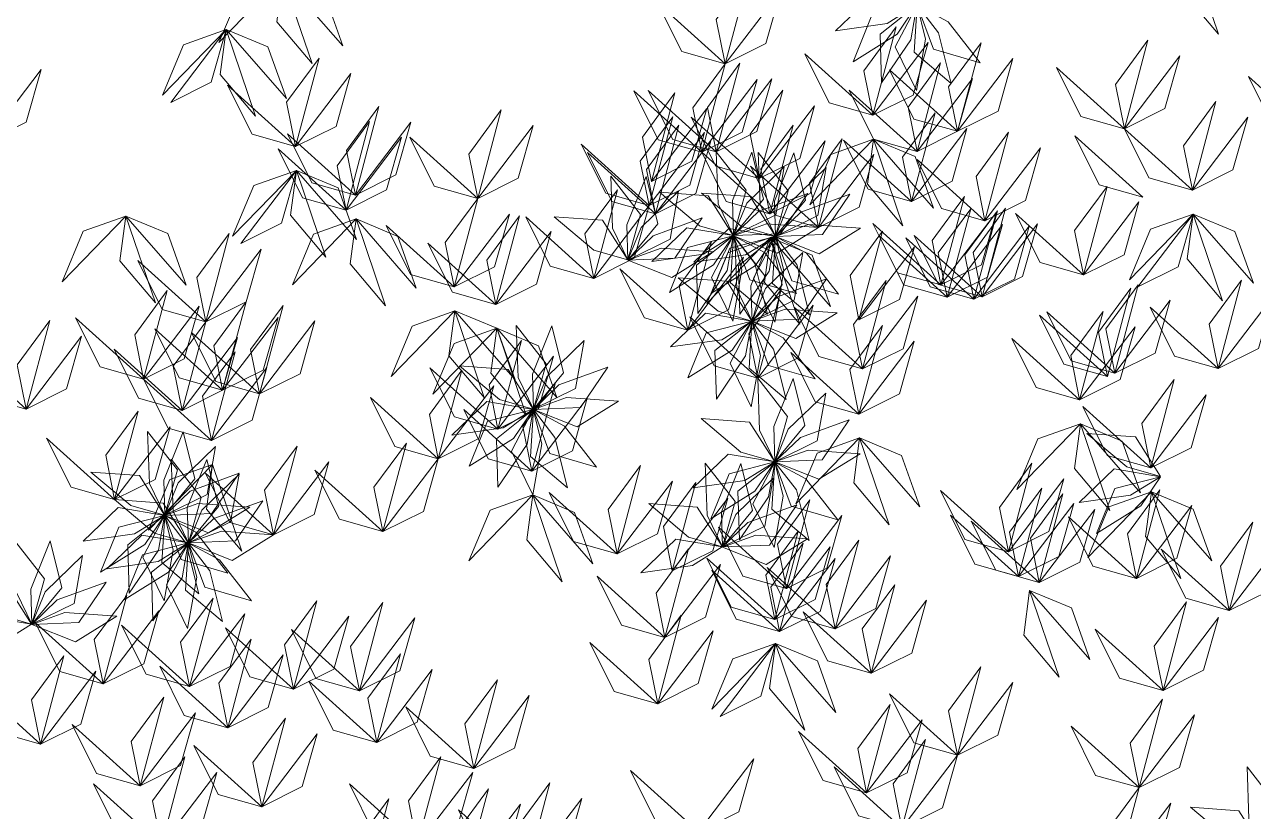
# Model space of a CAD drawing. Header units: inches. Extents: x 4350 to 28384, y -6772 to 993.
# Drawn here: x 15217.2 to 15297.7, y -700.1 to -648.5 of the extents above; entities that cross this region are included whole.
import ezdxf

# ---------------------------------------------------------------- set-up
doc = ezdxf.new("R2010")
doc.units = ezdxf.units.IN
doc.header["$MEASUREMENT"] = 0
doc.layers.add('ARREDAMENTO', color=2, linetype='Continuous', lineweight=18)

# ---------------------------------------------------------------- blocks, each defined once
blk = doc.blocks.new('jacaranda')
at = {"layer": 'ARREDAMENTO', "lineweight": 0}
for points in [[(14211.114, 19536.627), (14210.724, 19533.688), (14213.039, 19530.946), (14211.114, 19536.627)], [(14151.73, 19534.697), (14148.937, 19533.701), (14147.556, 19530.389), (14151.73, 19534.697)], [(14151.73, 19534.697), (14151.34, 19531.758), (14153.656, 19529.016), (14151.73, 19534.697)], [(14151.73, 19534.697), (14154.466, 19533.556), (14155.671, 19530.176), (14151.73, 19534.697)], [(14180.726, 19528.999), (14180.141, 19531.905), (14182.269, 19534.795), (14180.726, 19528.999)], [(14180.726, 19528.999), (14183.38, 19530.32), (14184.357, 19533.773), (14180.726, 19528.999)], [(14180.726, 19528.999), (14177.874, 19529.806), (14176.274, 19533.018), (14180.726, 19528.999)], [(14187.948, 19531.165), (14191.323, 19531.64), (14193.283, 19532.855), (14190.242, 19533.37), (14187.948, 19531.165)], [(14189.097, 19529.138), (14191.987, 19530.944), (14193.283, 19532.852), (14190.296, 19532.085), (14189.097, 19529.138)], [(14190.971, 19527.752), (14192.877, 19530.578), (14193.285, 19532.848), (14190.868, 19530.933), (14190.971, 19527.752)], [(14193.247, 19527.249), (14193.838, 19530.606), (14193.288, 19532.846), (14191.859, 19530.113), (14193.247, 19527.249)], [(14195.53, 19527.715), (14194.705, 19531.022), (14193.292, 19532.845), (14193.098, 19529.767), (14195.53, 19527.715)], [(14197.427, 19529.07), (14195.328, 19531.756), (14193.295, 19532.846), (14194.37, 19529.954), (14197.427, 19529.07)], [(14148.032, 19531.243), (14145.24, 19530.248), (14143.858, 19526.936), (14148.032, 19531.243)], [(14144.401, 19526.469), (14147.055, 19527.79), (14148.032, 19531.243), (14144.401, 19526.469)], [(14148.032, 19531.243), (14147.642, 19528.305), (14149.958, 19525.563), (14148.032, 19531.243)], [(14148.032, 19531.243), (14150.768, 19530.102), (14151.973, 19526.722), (14148.032, 19531.243)], [(14190.384, 19525.63), (14189.799, 19528.536), (14191.927, 19531.426), (14190.384, 19525.63)], [(14190.384, 19525.63), (14193.038, 19526.951), (14194.015, 19530.404), (14190.384, 19525.63)], [(14195.943, 19524.578), (14195.358, 19527.484), (14197.486, 19530.374), (14195.943, 19524.578)], [(14206.877, 19524.746), (14206.292, 19527.652), (14208.419, 19530.542), (14206.877, 19524.746)], [(14152.574, 19523.582), (14151.989, 19526.488), (14154.116, 19529.378), (14152.574, 19523.582)], [(14190.384, 19525.63), (14187.532, 19526.437), (14185.932, 19529.649), (14190.384, 19525.63)], [(14206.877, 19524.746), (14209.53, 19526.067), (14210.507, 19529.52), (14206.877, 19524.746)], [(14132.267, 19523.854), (14134.921, 19525.175), (14135.898, 19528.628), (14132.267, 19523.854)], [(14179.184, 19523.203), (14178.599, 19526.109), (14180.726, 19528.999), (14179.184, 19523.203)], [(14180.138, 19523.235), (14179.553, 19526.141), (14181.681, 19529.031), (14180.138, 19523.235)], [(14195.943, 19524.578), (14193.091, 19525.384), (14191.491, 19528.597), (14195.943, 19524.578)], [(14193.289, 19523.257), (14192.704, 19526.163), (14194.832, 19529.053), (14193.289, 19523.257)], [(14195.943, 19524.578), (14198.597, 19525.899), (14199.574, 19529.352), (14195.943, 19524.578)], [(14206.877, 19524.746), (14204.024, 19525.553), (14202.425, 19528.765), (14206.877, 19524.746)], [(14152.574, 19523.582), (14155.228, 19524.903), (14156.205, 19528.356), (14152.574, 19523.582)], [(14179.184, 19523.203), (14181.838, 19524.524), (14182.815, 19527.977), (14179.184, 19523.203)], [(14180.138, 19523.235), (14182.792, 19524.556), (14183.769, 19528.009), (14180.138, 19523.235)], [(14193.289, 19523.257), (14195.943, 19524.578), (14196.92, 19528.031), (14193.289, 19523.257)], [(14219.456, 19524.143), (14216.603, 19524.95), (14215.004, 19528.162), (14219.456, 19524.143)], [(14152.574, 19523.582), (14149.721, 19524.389), (14148.122, 19527.601), (14152.574, 19523.582)], [(14179.184, 19523.203), (14176.331, 19524.01), (14174.732, 19527.222), (14179.184, 19523.203)], [(14175.89, 19521.292), (14175.305, 19524.198), (14177.433, 19527.088), (14175.89, 19521.292)], [(14180.138, 19523.235), (14177.286, 19524.042), (14175.686, 19527.254), (14180.138, 19523.235)], [(14182.95, 19521.482), (14182.365, 19524.388), (14184.493, 19527.278), (14182.95, 19521.482)], [(14193.289, 19523.257), (14190.437, 19524.063), (14188.837, 19527.276), (14193.289, 19523.257)], [(14156.493, 19520.404), (14155.908, 19523.311), (14158.036, 19526.201), (14156.493, 19520.404)], [(14182.95, 19521.482), (14185.604, 19522.803), (14186.581, 19526.256), (14182.95, 19521.482)], [(14211.329, 19520.727), (14210.744, 19523.633), (14212.871, 19526.523), (14211.329, 19520.727)], [(14164.506, 19520.181), (14163.922, 19523.087), (14166.049, 19525.977), (14164.506, 19520.181)], [(14175.746, 19519.722), (14175.162, 19522.628), (14177.289, 19525.518), (14175.746, 19519.722)], [(14175.89, 19521.292), (14178.544, 19522.613), (14179.521, 19526.066), (14175.89, 19521.292)], [(14182.95, 19521.482), (14180.098, 19522.289), (14178.498, 19525.501), (14182.95, 19521.482)], [(14192.932, 19519.982), (14192.347, 19522.888), (14194.475, 19525.778), (14192.932, 19519.982)], [(14211.329, 19520.727), (14213.983, 19522.048), (14214.96, 19525.501), (14211.329, 19520.727)], [(14155.882, 19519.416), (14155.297, 19522.322), (14157.425, 19525.212), (14155.882, 19519.416)], [(14156.493, 19520.404), (14159.147, 19521.725), (14160.124, 19525.178), (14156.493, 19520.404)], [(14164.506, 19520.181), (14167.16, 19521.502), (14168.137, 19524.955), (14164.506, 19520.181)], [(14176.15, 19519.182), (14175.565, 19522.088), (14177.692, 19524.978), (14176.15, 19519.182)], [(14183.636, 19519.184), (14183.051, 19522.09), (14185.179, 19524.98), (14183.636, 19519.184)], [(14192.932, 19519.982), (14195.586, 19521.303), (14196.563, 19524.756), (14192.932, 19519.982)], [(14211.329, 19520.727), (14208.476, 19521.534), (14206.877, 19524.746), (14211.329, 19520.727)], [(14156.493, 19520.404), (14153.641, 19521.211), (14152.041, 19524.424), (14156.493, 19520.404)], [(14155.882, 19519.416), (14158.536, 19520.737), (14159.513, 19524.19), (14155.882, 19519.416)], [(14164.506, 19520.181), (14161.654, 19520.987), (14160.054, 19524.2), (14164.506, 19520.181)], [(14175.746, 19519.722), (14172.894, 19520.529), (14171.294, 19523.741), (14175.746, 19519.722)], [(14175.746, 19519.722), (14178.4, 19521.043), (14179.377, 19524.496), (14175.746, 19519.722)], [(14176.15, 19519.182), (14178.804, 19520.503), (14179.781, 19523.956), (14176.15, 19519.182)], [(14183.636, 19519.184), (14186.29, 19520.505), (14187.267, 19523.958), (14183.636, 19519.184)], [(14186.838, 19518.284), (14186.253, 19521.19), (14188.38, 19524.08), (14186.838, 19518.284)], [(14190.437, 19524.063), (14187.644, 19523.068), (14186.263, 19519.756), (14190.437, 19524.063)], [(14192.932, 19519.982), (14190.08, 19520.789), (14188.48, 19524.001), (14192.932, 19519.982)], [(14190.437, 19524.063), (14190.047, 19521.125), (14192.363, 19518.383), (14190.437, 19524.063)], [(14190.437, 19524.063), (14193.173, 19522.922), (14194.378, 19519.542), (14190.437, 19524.063)], [(14197.742, 19518.716), (14197.157, 19521.622), (14199.284, 19524.512), (14197.742, 19518.716)], [(14208.078, 19520.263), (14205.226, 19521.07), (14203.626, 19524.283), (14208.078, 19520.263)], [(14155.882, 19519.416), (14153.03, 19520.222), (14151.43, 19523.435), (14155.882, 19519.416)], [(14176.15, 19519.182), (14173.297, 19519.989), (14171.698, 19523.201), (14176.15, 19519.182)], [(14183.636, 19519.184), (14180.783, 19519.991), (14179.184, 19523.203), (14183.636, 19519.184)], [(14180.138, 19523.235), (14180.257, 19519.829), (14181.261, 19517.752), (14182.091, 19520.723), (14180.138, 19523.235)], [(14182.469, 19523.216), (14181.192, 19520.056), (14181.265, 19517.75), (14183.231, 19520.127), (14182.469, 19523.216)], [(14182.891, 19523.185), (14183.01, 19519.779), (14184.014, 19517.702), (14184.843, 19520.673), (14182.891, 19523.185)], [(14185.221, 19523.166), (14183.945, 19520.006), (14184.017, 19517.701), (14185.983, 19520.077), (14185.221, 19523.166)], [(14186.838, 19518.284), (14189.492, 19519.605), (14190.469, 19523.058), (14186.838, 19518.284)], [(14197.742, 19518.716), (14200.396, 19520.037), (14201.373, 19523.49), (14197.742, 19518.716)], [(14184.59, 19522.251), (14182.139, 19519.883), (14181.267, 19517.748), (14184.03, 19519.119), (14184.59, 19522.251)], [(14186.838, 19518.284), (14183.985, 19519.091), (14182.386, 19522.303), (14186.838, 19518.284)], [(14187.343, 19522.201), (14184.891, 19519.833), (14184.019, 19517.698), (14186.782, 19519.069), (14187.343, 19522.201)], [(14197.742, 19518.716), (14194.889, 19519.522), (14193.29, 19522.735), (14197.742, 19518.716)], [(14152.626, 19522.015), (14149.834, 19521.02), (14148.452, 19517.708), (14152.626, 19522.015)], [(14148.995, 19517.241), (14151.649, 19518.562), (14152.626, 19522.015), (14148.995, 19517.241)], [(14152.626, 19522.015), (14152.237, 19519.076), (14154.552, 19516.335), (14152.626, 19522.015)], [(14152.626, 19522.015), (14155.362, 19520.874), (14156.568, 19517.494), (14152.626, 19522.015)], [(14173.219, 19521.635), (14173.338, 19518.229), (14174.342, 19516.152), (14175.172, 19519.123), (14173.219, 19521.635)], [(14175.549, 19521.616), (14174.273, 19518.456), (14174.345, 19516.15), (14176.312, 19518.527), (14175.549, 19521.616)], [(14172.116, 19514.948), (14171.531, 19517.854), (14173.658, 19520.744), (14172.116, 19514.948)], [(14177.671, 19520.651), (14175.219, 19518.283), (14174.348, 19516.147), (14177.111, 19517.519), (14177.671, 19520.651)], [(14176.428, 19520.585), (14179.039, 19518.395), (14181.254, 19517.751), (14179.602, 19520.356), (14176.428, 19520.585)], [(14179.18, 19520.536), (14181.791, 19518.345), (14184.007, 19517.701), (14182.354, 19520.306), (14179.18, 19520.536)], [(14186.136, 19520.506), (14182.933, 19519.34), (14181.268, 19517.744), (14184.35, 19517.873), (14186.136, 19520.506)], [(14204.199, 19515.178), (14203.614, 19518.085), (14205.742, 19520.974), (14204.199, 19515.178)], [(14162.964, 19514.384), (14162.379, 19517.291), (14164.506, 19520.181), (14162.964, 19514.384)], [(14172.116, 19514.948), (14174.769, 19516.269), (14175.746, 19519.722), (14172.116, 19514.948)], [(14188.888, 19520.457), (14185.685, 19519.291), (14184.02, 19517.694), (14187.102, 19517.823), (14188.888, 19520.457)], [(14194.857, 19514.514), (14194.272, 19517.42), (14196.399, 19520.31), (14194.857, 19514.514)], [(14204.199, 19515.178), (14206.853, 19516.499), (14207.83, 19519.952), (14204.199, 19515.178)], [(14141.462, 19519.026), (14138.67, 19518.031), (14137.288, 19514.719), (14141.462, 19519.026)], [(14141.462, 19519.026), (14141.073, 19516.088), (14143.388, 19513.346), (14141.462, 19519.026)], [(14141.462, 19519.026), (14144.198, 19517.885), (14145.404, 19514.505), (14141.462, 19519.026)], [(14162.964, 19514.384), (14165.618, 19515.705), (14166.595, 19519.158), (14162.964, 19514.384)], [(14165.7, 19513.243), (14165.115, 19516.15), (14167.243, 19519.04), (14165.7, 19513.243)], [(14172.116, 19514.948), (14169.263, 19515.755), (14167.664, 19518.967), (14172.116, 19514.948)], [(14169.509, 19518.985), (14172.12, 19516.794), (14174.335, 19516.151), (14172.682, 19518.755), (14169.509, 19518.985)], [(14179.216, 19518.906), (14176.013, 19517.74), (14174.349, 19516.144), (14177.43, 19516.273), (14179.216, 19518.906)], [(14195.263, 19513.709), (14194.678, 19516.615), (14196.805, 19519.505), (14195.263, 19513.709)], [(14194.857, 19514.514), (14197.51, 19515.835), (14198.487, 19519.288), (14194.857, 19514.514)], [(14197.013, 19513.582), (14196.428, 19516.488), (14198.555, 19519.378), (14197.013, 19513.582)], [(14197.554, 19513.741), (14196.969, 19516.647), (14199.096, 19519.537), (14197.554, 19513.741)], [(14204.199, 19515.178), (14201.347, 19515.985), (14199.747, 19519.197), (14204.199, 19515.178)], [(14211.381, 19519.16), (14208.589, 19518.165), (14207.207, 19514.853), (14211.381, 19519.16)], [(14207.75, 19514.386), (14210.404, 19515.707), (14211.381, 19519.16), (14207.75, 19514.386)], [(14211.381, 19519.16), (14210.992, 19516.221), (14213.307, 19513.48), (14211.381, 19519.16)], [(14211.381, 19519.16), (14214.117, 19518.019), (14215.323, 19514.639), (14211.381, 19519.16)], [(14156.546, 19518.837), (14153.753, 19517.842), (14152.372, 19514.53), (14156.546, 19518.837)], [(14156.546, 19518.837), (14156.156, 19515.899), (14158.472, 19513.157), (14156.546, 19518.837)], [(14156.546, 19518.837), (14159.282, 19517.696), (14160.487, 19514.316), (14156.546, 19518.837)], [(14162.964, 19514.384), (14160.111, 19515.191), (14158.512, 19518.403), (14162.964, 19514.384)], [(14175.915, 19516.055), (14179.29, 19516.53), (14181.25, 19517.745), (14178.209, 19518.26), (14175.915, 19516.055)], [(14178.667, 19516.005), (14182.042, 19516.48), (14184.003, 19517.695), (14180.961, 19518.21), (14178.667, 19516.005)], [(14186.838, 19518.284), (14183.438, 19518.522), (14181.267, 19517.74), (14184.135, 19516.605), (14186.838, 19518.284)], [(14189.59, 19518.234), (14186.19, 19518.472), (14184.02, 19517.69), (14186.887, 19516.555), (14189.59, 19518.234)], [(14194.857, 19514.514), (14192.004, 19515.32), (14190.404, 19518.533), (14194.857, 19514.514)], [(14195.263, 19513.709), (14197.916, 19515.03), (14198.893, 19518.483), (14195.263, 19513.709)], [(14197.013, 19513.582), (14199.666, 19514.903), (14200.643, 19518.356), (14197.013, 19513.582)], [(14197.554, 19513.741), (14200.207, 19515.062), (14201.184, 19518.515), (14197.554, 19513.741)], [(14146.687, 19512.091), (14146.102, 19514.997), (14148.23, 19517.887), (14146.687, 19512.091)], [(14165.7, 19513.243), (14168.354, 19514.564), (14169.331, 19518.017), (14165.7, 19513.243)], [(14177.063, 19514.027), (14179.954, 19515.834), (14181.25, 19517.741), (14178.263, 19516.974), (14177.063, 19514.027)], [(14178.281, 19511.558), (14177.696, 19514.464), (14179.824, 19517.354), (14178.281, 19511.558)], [(14178.938, 19512.642), (14180.844, 19515.468), (14181.252, 19517.738), (14178.835, 19515.822), (14178.938, 19512.642)], [(14183.688, 19517.617), (14180.896, 19516.622), (14179.515, 19513.31), (14183.688, 19517.617)], [(14179.816, 19513.977), (14182.706, 19515.784), (14184.003, 19517.691), (14181.015, 19516.925), (14179.816, 19513.977)], [(14181.213, 19512.139), (14181.805, 19515.496), (14181.255, 19517.736), (14179.826, 19515.002), (14181.213, 19512.139)], [(14183.497, 19512.605), (14182.672, 19515.912), (14181.258, 19517.735), (14181.065, 19514.656), (14183.497, 19512.605)], [(14185.394, 19513.959), (14183.295, 19516.645), (14181.262, 19517.735), (14182.337, 19514.844), (14185.394, 19513.959)], [(14181.358, 19517.636), (14181.477, 19514.23), (14182.481, 19512.153), (14183.311, 19515.124), (14181.358, 19517.636)], [(14181.69, 19512.592), (14183.596, 19515.418), (14184.004, 19517.688), (14181.587, 19515.772), (14181.69, 19512.592)], [(14183.688, 19517.617), (14182.412, 19514.457), (14182.484, 19512.151), (14184.45, 19514.528), (14183.688, 19517.617)], [(14183.966, 19512.089), (14184.557, 19515.446), (14184.007, 19517.686), (14182.578, 19514.952), (14183.966, 19512.089)], [(14183.688, 19517.617), (14183.299, 19514.678), (14185.614, 19511.937), (14183.688, 19517.617)], [(14183.688, 19517.617), (14186.424, 19516.476), (14187.63, 19513.096), (14183.688, 19517.617)], [(14186.249, 19512.555), (14185.425, 19515.862), (14184.011, 19517.685), (14183.817, 19514.606), (14186.249, 19512.555)], [(14188.146, 19513.91), (14186.047, 19516.595), (14184.014, 19517.685), (14185.089, 19514.794), (14188.146, 19513.91)], [(14189.487, 19512.233), (14188.902, 19515.139), (14191.029, 19518.029), (14189.487, 19512.233)], [(14195.263, 19513.709), (14192.41, 19514.516), (14190.811, 19517.728), (14195.263, 19513.709)], [(14197.013, 19513.582), (14194.16, 19514.388), (14192.561, 19517.601), (14197.013, 19513.582)], [(14197.554, 19513.741), (14194.701, 19514.548), (14193.101, 19517.76), (14197.554, 19513.741)], [(14146.687, 19512.091), (14149.341, 19513.412), (14150.318, 19516.865), (14146.687, 19512.091)], [(14165.7, 19513.243), (14162.848, 19514.05), (14161.248, 19517.263), (14165.7, 19513.243)], [(14179.918, 19516.684), (14176.518, 19516.921), (14174.348, 19516.14), (14177.216, 19515.004), (14179.918, 19516.684)], [(14185.81, 19516.652), (14183.358, 19514.284), (14182.487, 19512.148), (14185.249, 19513.52), (14185.81, 19516.652)], [(14189.487, 19512.233), (14192.14, 19513.554), (14193.117, 19517.007), (14189.487, 19512.233)], [(14146.687, 19512.091), (14143.835, 19512.898), (14142.235, 19516.11), (14146.687, 19512.091)], [(14178.281, 19511.558), (14180.935, 19512.879), (14181.912, 19516.332), (14178.281, 19511.558)], [(14178.281, 19511.558), (14175.429, 19512.365), (14173.829, 19515.577), (14178.281, 19511.558)], [(14177.647, 19514.986), (14180.259, 19512.795), (14182.474, 19512.152), (14180.821, 19514.756), (14177.647, 19514.986)], [(14187.355, 19514.907), (14184.152, 19513.741), (14182.487, 19512.145), (14185.569, 19512.274), (14187.355, 19514.907)], [(14142.62, 19508.352), (14142.035, 19511.259), (14144.163, 19514.149), (14142.62, 19508.352)], [(14182.855, 19508.416), (14182.27, 19511.322), (14184.397, 19514.212), (14182.855, 19508.416)], [(14189.719, 19509.013), (14189.134, 19511.919), (14191.262, 19514.809), (14189.719, 19509.013)], [(14205.76, 19508.511), (14205.175, 19511.417), (14207.303, 19514.307), (14205.76, 19508.511)], [(14206.239, 19508.738), (14205.654, 19511.644), (14207.781, 19514.534), (14206.239, 19508.738)], [(14213.008, 19509.038), (14212.423, 19511.944), (14214.551, 19514.834), (14213.008, 19509.038)], [(14147.799, 19507.616), (14147.214, 19510.522), (14149.341, 19513.412), (14147.799, 19507.616)], [(14189.719, 19509.013), (14192.373, 19510.334), (14193.35, 19513.787), (14189.719, 19509.013)], [(14206.239, 19508.738), (14208.893, 19510.059), (14209.869, 19513.512), (14206.239, 19508.738)], [(14213.008, 19509.038), (14215.662, 19510.359), (14216.639, 19513.812), (14213.008, 19509.038)], [(14142.62, 19508.352), (14145.274, 19509.674), (14146.251, 19513.127), (14142.62, 19508.352)], [(14150.215, 19507.381), (14149.63, 19510.287), (14151.757, 19513.177), (14150.215, 19507.381)], [(14163.016, 19512.817), (14160.224, 19511.822), (14158.842, 19508.51), (14163.016, 19512.817)], [(14163.016, 19512.817), (14162.627, 19509.879), (14164.942, 19507.137), (14163.016, 19512.817)], [(14163.016, 19512.817), (14165.752, 19511.676), (14166.958, 19508.296), (14163.016, 19512.817)], [(14177.134, 19510.456), (14180.509, 19510.93), (14182.47, 19512.146), (14179.428, 19512.66), (14177.134, 19510.456)], [(14188.057, 19512.685), (14184.657, 19512.922), (14182.487, 19512.141), (14185.355, 19511.005), (14188.057, 19512.685)], [(14182.855, 19508.416), (14185.508, 19509.737), (14186.485, 19513.19), (14182.855, 19508.416)], [(14189.719, 19509.013), (14186.867, 19509.82), (14185.267, 19513.032), (14189.719, 19509.013)], [(14205.76, 19508.511), (14202.908, 19509.317), (14201.308, 19512.53), (14205.76, 19508.511)], [(14206.239, 19508.738), (14203.386, 19509.545), (14201.787, 19512.757), (14206.239, 19508.738)], [(14203.942, 19506.992), (14203.357, 19509.898), (14205.485, 19512.788), (14203.942, 19506.992)], [(14213.008, 19509.038), (14210.156, 19509.845), (14208.556, 19513.057), (14213.008, 19509.038)], [(14134.923, 19506.385), (14134.338, 19509.291), (14136.466, 19512.181), (14134.923, 19506.385)], [(14142.62, 19508.352), (14139.768, 19509.159), (14138.168, 19512.372), (14142.62, 19508.352)], [(14145.145, 19506.295), (14144.56, 19509.201), (14146.687, 19512.091), (14145.145, 19506.295)], [(14147.799, 19507.616), (14150.453, 19508.937), (14151.43, 19512.39), (14147.799, 19507.616)], [(14150.215, 19507.381), (14152.868, 19508.702), (14153.845, 19512.155), (14150.215, 19507.381)], [(14165.752, 19511.676), (14162.96, 19510.681), (14161.579, 19507.369), (14165.752, 19511.676)], [(14165.752, 19511.676), (14165.363, 19508.738), (14167.678, 19505.996), (14165.752, 19511.676)], [(14165.752, 19511.676), (14168.489, 19510.535), (14169.694, 19507.155), (14165.752, 19511.676)], [(14167.034, 19511.859), (14167.153, 19508.452), (14168.157, 19506.376), (14168.986, 19509.346), (14167.034, 19511.859)], [(14169.364, 19511.84), (14168.088, 19508.679), (14168.16, 19506.374), (14170.126, 19508.75), (14169.364, 19511.84)], [(14178.283, 19508.428), (14181.173, 19510.234), (14182.47, 19512.142), (14179.482, 19511.375), (14178.283, 19508.428)], [(14182.855, 19508.416), (14180.002, 19509.222), (14178.403, 19512.435), (14182.855, 19508.416)], [(14180.157, 19507.043), (14182.063, 19509.869), (14182.471, 19512.139), (14180.054, 19510.223), (14180.157, 19507.043)], [(14182.433, 19506.54), (14183.025, 19509.896), (14182.474, 19512.136), (14181.045, 19509.403), (14182.433, 19506.54)], [(14184.716, 19507.006), (14183.892, 19510.313), (14182.478, 19512.135), (14182.284, 19509.057), (14184.716, 19507.006)], [(14186.613, 19508.36), (14184.514, 19511.046), (14182.482, 19512.136), (14183.557, 19509.245), (14186.613, 19508.36)], [(14189.477, 19506.062), (14188.892, 19508.968), (14191.02, 19511.858), (14189.477, 19506.062)], [(14203.942, 19506.992), (14206.596, 19508.313), (14207.573, 19511.766), (14203.942, 19506.992)], [(14134.923, 19506.385), (14137.577, 19507.706), (14138.554, 19511.159), (14134.923, 19506.385)], [(14147.799, 19507.616), (14144.946, 19508.423), (14143.347, 19511.635), (14147.799, 19507.616)], [(14145.145, 19506.295), (14147.799, 19507.616), (14148.776, 19511.069), (14145.145, 19506.295)], [(14150.215, 19507.381), (14147.362, 19508.188), (14145.762, 19511.4), (14150.215, 19507.381)], [(14165.834, 19505.079), (14165.249, 19507.985), (14167.376, 19510.875), (14165.834, 19505.079)], [(14171.486, 19510.874), (14169.034, 19508.507), (14168.162, 19506.371), (14170.925, 19507.742), (14171.486, 19510.874)], [(14189.477, 19506.062), (14192.131, 19507.383), (14193.108, 19510.836), (14189.477, 19506.062)], [(14203.942, 19506.992), (14201.09, 19507.799), (14199.49, 19511.011), (14203.942, 19506.992)], [(14134.923, 19506.385), (14132.071, 19507.192), (14130.471, 19510.404), (14134.923, 19506.385)], [(14145.145, 19506.295), (14142.292, 19507.102), (14140.693, 19510.314), (14145.145, 19506.295)], [(14147.072, 19504.333), (14146.487, 19507.239), (14148.615, 19510.129), (14147.072, 19504.333)], [(14189.477, 19506.062), (14186.625, 19506.869), (14185.025, 19510.081), (14189.477, 19506.062)], [(14165.834, 19505.079), (14168.488, 19506.4), (14169.465, 19509.853), (14165.834, 19505.079)], [(14147.072, 19504.333), (14149.726, 19505.654), (14150.703, 19509.107), (14147.072, 19504.333)], [(14161.926, 19503.134), (14161.341, 19506.04), (14163.469, 19508.93), (14161.926, 19503.134)], [(14165.834, 19505.079), (14162.981, 19505.886), (14161.382, 19509.098), (14165.834, 19505.079)], [(14163.323, 19509.209), (14165.934, 19507.018), (14168.149, 19506.374), (14166.497, 19508.979), (14163.323, 19509.209)], [(14173.031, 19509.13), (14169.828, 19507.964), (14168.163, 19506.367), (14171.245, 19506.496), (14173.031, 19509.13)], [(14147.072, 19504.333), (14144.22, 19505.14), (14142.62, 19508.352), (14147.072, 19504.333)], [(14161.926, 19503.134), (14164.58, 19504.455), (14165.557, 19507.908), (14161.926, 19503.134)], [(14168.056, 19502.329), (14167.471, 19505.235), (14169.599, 19508.125), (14168.056, 19502.329)], [(14182.855, 19508.416), (14182.974, 19505.009), (14183.978, 19502.933), (14184.807, 19505.903), (14182.855, 19508.416)], [(14185.185, 19508.397), (14183.909, 19505.236), (14183.981, 19502.931), (14185.947, 19505.307), (14185.185, 19508.397)], [(14208.6, 19502.536), (14208.015, 19505.442), (14210.142, 19508.332), (14208.6, 19502.536)], [(14161.926, 19503.134), (14159.074, 19503.941), (14157.474, 19507.153), (14161.926, 19503.134)], [(14162.81, 19504.678), (14166.185, 19505.153), (14168.145, 19506.368), (14165.104, 19506.883), (14162.81, 19504.678)], [(14168.056, 19502.329), (14170.71, 19503.65), (14171.687, 19507.103), (14168.056, 19502.329)], [(14173.733, 19506.907), (14170.333, 19507.145), (14168.163, 19506.364), (14171.03, 19505.228), (14173.733, 19506.907)], [(14187.307, 19507.431), (14184.855, 19505.064), (14183.983, 19502.928), (14186.746, 19504.299), (14187.307, 19507.431)], [(14208.6, 19502.536), (14211.254, 19503.857), (14212.231, 19507.31), (14208.6, 19502.536)], [(14140.72, 19500.46), (14140.135, 19503.366), (14142.262, 19506.256), (14140.72, 19500.46)], [(14168.056, 19502.329), (14165.204, 19503.136), (14163.604, 19506.348), (14168.056, 19502.329)], [(14163.959, 19502.651), (14166.849, 19504.457), (14168.146, 19506.365), (14165.158, 19505.598), (14163.959, 19502.651)], [(14165.833, 19501.265), (14167.739, 19504.091), (14168.147, 19506.361), (14165.73, 19504.446), (14165.833, 19501.265)], [(14168.109, 19500.762), (14168.7, 19504.119), (14168.15, 19506.359), (14166.721, 19503.626), (14168.109, 19500.762)], [(14170.392, 19501.228), (14169.567, 19504.535), (14168.154, 19506.358), (14167.96, 19503.28), (14170.392, 19501.228)], [(14172.289, 19502.583), (14170.19, 19505.268), (14168.157, 19506.358), (14169.232, 19503.467), (14172.289, 19502.583)], [(14208.6, 19502.536), (14205.747, 19503.343), (14204.148, 19506.555), (14208.6, 19502.536)], [(14140.72, 19500.46), (14143.374, 19501.781), (14144.351, 19505.234), (14140.72, 19500.46)], [(14179.144, 19505.766), (14181.755, 19503.575), (14183.971, 19502.932), (14182.318, 19505.536), (14179.144, 19505.766)], [(14188.852, 19505.687), (14185.649, 19504.521), (14183.984, 19502.924), (14187.066, 19503.053), (14188.852, 19505.687)], [(14203.995, 19505.425), (14201.202, 19504.43), (14199.821, 19501.118), (14203.995, 19505.425)], [(14203.995, 19505.425), (14203.605, 19502.486), (14205.921, 19499.745), (14203.995, 19505.425)], [(14203.995, 19505.425), (14206.731, 19504.284), (14207.936, 19500.904), (14203.995, 19505.425)], [(14140.72, 19500.46), (14137.867, 19501.267), (14136.268, 19504.479), (14140.72, 19500.46)], [(14142.881, 19504.915), (14143, 19501.509), (14144.004, 19499.432), (14144.834, 19502.403), (14142.881, 19504.915)], [(14145.212, 19504.896), (14143.935, 19501.736), (14144.007, 19499.43), (14145.974, 19501.807), (14145.212, 19504.896)], [(14189.53, 19504.495), (14186.737, 19503.5), (14185.356, 19500.188), (14189.53, 19504.495)], [(14189.53, 19504.495), (14189.14, 19501.557), (14191.456, 19498.815), (14189.53, 19504.495)], [(14189.53, 19504.495), (14192.266, 19503.354), (14193.471, 19499.974), (14189.53, 19504.495)], [(14204.419, 19504.795), (14207.03, 19502.604), (14209.245, 19501.961), (14207.592, 19504.565), (14204.419, 19504.795)], [(14147.333, 19503.931), (14144.881, 19501.563), (14144.01, 19499.427), (14146.773, 19500.799), (14147.333, 19503.931)], [(14151.13, 19498.159), (14150.545, 19501.065), (14152.672, 19503.955), (14151.13, 19498.159)], [(14158.295, 19498.36), (14157.71, 19501.266), (14159.838, 19504.156), (14158.295, 19498.36)], [(14189.554, 19503.464), (14186.154, 19503.702), (14183.984, 19502.921), (14186.851, 19501.785), (14189.554, 19503.464)], [(14144.43, 19503.11), (14144.549, 19499.704), (14145.553, 19497.627), (14146.383, 19500.598), (14144.43, 19503.11)], [(14146.761, 19503.091), (14145.484, 19499.931), (14145.556, 19497.625), (14147.523, 19500.002), (14146.761, 19503.091)], [(14151.13, 19498.159), (14153.783, 19499.48), (14154.76, 19502.933), (14151.13, 19498.159)], [(14158.295, 19498.36), (14160.949, 19499.681), (14161.926, 19503.134), (14158.295, 19498.36)], [(14178.631, 19501.235), (14182.006, 19501.71), (14183.966, 19502.925), (14180.925, 19503.44), (14178.631, 19501.235)], [(14179.42, 19502.844), (14179.54, 19499.438), (14180.544, 19497.361), (14181.373, 19500.332), (14179.42, 19502.844)], [(14179.78, 19499.208), (14182.67, 19501.014), (14183.967, 19502.922), (14180.979, 19502.155), (14179.78, 19499.208)], [(14181.751, 19502.825), (14180.474, 19499.665), (14180.547, 19497.359), (14182.513, 19499.736), (14181.751, 19502.825)], [(14181.654, 19497.822), (14183.56, 19500.648), (14183.968, 19502.918), (14181.551, 19501.003), (14181.654, 19497.822)], [(14183.93, 19497.319), (14184.521, 19500.676), (14183.971, 19502.916), (14182.542, 19500.183), (14183.93, 19497.319)], [(14186.213, 19497.785), (14185.389, 19501.092), (14183.975, 19502.915), (14183.781, 19499.837), (14186.213, 19497.785)], [(14188.11, 19499.14), (14186.011, 19501.826), (14183.978, 19502.916), (14185.053, 19500.024), (14188.11, 19499.14)], [(14199.276, 19497.041), (14198.691, 19499.947), (14200.818, 19502.837), (14199.276, 19497.041)], [(14139.171, 19502.265), (14141.782, 19500.075), (14143.997, 19499.431), (14142.344, 19502.035), (14139.171, 19502.265)], [(14147.125, 19502.766), (14144.332, 19501.771), (14142.951, 19498.459), (14147.125, 19502.766)], [(14148.878, 19502.186), (14145.675, 19501.02), (14144.011, 19499.424), (14147.092, 19499.553), (14148.878, 19502.186)], [(14148.882, 19502.126), (14146.43, 19499.758), (14145.559, 19497.622), (14148.322, 19498.994), (14148.882, 19502.126)], [(14151.13, 19498.159), (14148.277, 19498.966), (14146.677, 19502.178), (14151.13, 19498.159)], [(14147.125, 19502.766), (14146.735, 19499.828), (14149.051, 19497.086), (14147.125, 19502.766)], [(14158.295, 19498.36), (14155.443, 19499.167), (14153.843, 19502.379), (14158.295, 19498.36)], [(14173.635, 19496.9), (14173.05, 19499.806), (14175.178, 19502.696), (14173.635, 19496.9)], [(14203.905, 19500.264), (14207.28, 19500.739), (14209.241, 19501.954), (14206.2, 19502.469), (14203.905, 19500.264)], [(14173.635, 19496.9), (14176.289, 19498.221), (14177.266, 19501.674), (14173.635, 19496.9)], [(14177.256, 19495.784), (14176.671, 19498.69), (14178.798, 19501.58), (14177.256, 19495.784)], [(14183.872, 19501.86), (14181.421, 19499.492), (14180.549, 19497.356), (14183.312, 19498.727), (14183.872, 19501.86)], [(14199.276, 19497.041), (14201.929, 19498.362), (14202.906, 19501.815), (14199.276, 19497.041)], [(14199.932, 19495.418), (14199.347, 19498.324), (14201.474, 19501.214), (14199.932, 19495.418)], [(14205.054, 19498.237), (14207.944, 19500.043), (14209.241, 19501.951), (14206.253, 19501.184), (14205.054, 19498.237)], [(14140.72, 19500.46), (14143.331, 19498.269), (14145.546, 19497.626), (14143.893, 19500.23), (14140.72, 19500.46)], [(14150.427, 19500.381), (14147.225, 19499.215), (14145.56, 19497.619), (14148.642, 19497.748), (14150.427, 19500.381)], [(14168.109, 19500.762), (14165.316, 19499.767), (14163.935, 19496.455), (14168.109, 19500.762)], [(14168.109, 19500.762), (14167.719, 19497.823), (14170.035, 19495.082), (14168.109, 19500.762)], [(14168.109, 19500.762), (14170.845, 19499.621), (14172.05, 19496.241), (14168.109, 19500.762)], [(14173.635, 19496.9), (14170.783, 19497.706), (14169.183, 19500.919), (14173.635, 19496.9)], [(14177.256, 19495.784), (14179.909, 19497.105), (14180.886, 19500.558), (14177.256, 19495.784)], [(14184.734, 19494.638), (14184.15, 19497.545), (14186.277, 19500.435), (14184.734, 19494.638)], [(14199.276, 19497.041), (14196.423, 19497.847), (14194.823, 19501.06), (14199.276, 19497.041)], [(14201.298, 19495.034), (14200.713, 19497.94), (14202.841, 19500.83), (14201.298, 19495.034)], [(14208.652, 19500.969), (14205.86, 19499.974), (14204.478, 19496.662), (14208.652, 19500.969)], [(14207.664, 19495.3), (14207.079, 19498.206), (14209.207, 19501.096), (14207.664, 19495.3)], [(14208.652, 19500.969), (14208.262, 19498.031), (14210.578, 19495.289), (14208.652, 19500.969)], [(14208.652, 19500.969), (14211.388, 19499.828), (14212.593, 19496.448), (14208.652, 19500.969)], [(14138.657, 19497.735), (14142.032, 19498.209), (14143.993, 19499.425), (14140.952, 19499.94), (14138.657, 19497.735)], [(14149.58, 19499.964), (14146.18, 19500.201), (14144.01, 19499.42), (14146.878, 19498.284), (14149.58, 19499.964)], [(14175.71, 19500.194), (14178.321, 19498.003), (14180.536, 19497.36), (14178.884, 19499.964), (14175.71, 19500.194)], [(14185.418, 19500.115), (14182.215, 19498.949), (14180.55, 19497.353), (14183.632, 19497.482), (14185.418, 19500.115)], [(14199.932, 19495.418), (14202.585, 19496.739), (14203.562, 19500.192), (14199.932, 19495.418)], [(14201.298, 19495.034), (14203.952, 19496.355), (14204.929, 19499.808), (14201.298, 19495.034)], [(14207.664, 19495.3), (14210.318, 19496.621), (14211.295, 19500.074), (14207.664, 19495.3)], [(14139.806, 19495.707), (14142.696, 19497.513), (14143.993, 19499.421), (14141.005, 19498.654), (14139.806, 19495.707)], [(14141.68, 19494.322), (14143.586, 19497.148), (14143.995, 19499.418), (14141.577, 19497.502), (14141.68, 19494.322)], [(14143.956, 19493.819), (14144.548, 19497.175), (14143.998, 19499.415), (14142.568, 19496.682), (14143.956, 19493.819)], [(14146.24, 19494.285), (14145.415, 19497.592), (14144.001, 19499.414), (14143.807, 19496.336), (14146.24, 19494.285)], [(14148.136, 19495.639), (14146.038, 19498.325), (14144.005, 19499.415), (14145.08, 19496.524), (14148.136, 19495.639)], [(14184.734, 19494.638), (14187.388, 19495.96), (14188.365, 19499.413), (14184.734, 19494.638)], [(14199.932, 19495.418), (14197.079, 19496.225), (14195.479, 19499.437), (14199.932, 19495.418)], [(14201.298, 19495.034), (14198.446, 19495.84), (14196.846, 19499.053), (14201.298, 19495.034)], [(14207.664, 19495.3), (14204.812, 19496.106), (14203.212, 19499.319), (14207.664, 19495.3)], [(14213.746, 19493.192), (14213.162, 19496.098), (14215.289, 19498.988), (14213.746, 19493.192)], [(14140.206, 19495.93), (14143.582, 19496.404), (14145.542, 19497.62), (14142.501, 19498.134), (14140.206, 19495.93)], [(14151.13, 19498.159), (14147.729, 19498.396), (14145.559, 19497.615), (14148.427, 19496.479), (14151.13, 19498.159)], [(14184.734, 19494.638), (14181.882, 19495.445), (14180.282, 19498.658), (14184.734, 19494.638)], [(14186.12, 19497.893), (14182.72, 19498.13), (14180.549, 19497.349), (14183.417, 19496.213), (14186.12, 19497.893)], [(14183.971, 19492.597), (14183.386, 19495.503), (14185.513, 19498.393), (14183.971, 19492.597)], [(14213.746, 19493.192), (14216.4, 19494.513), (14217.377, 19497.966), (14213.746, 19493.192)], [(14134.169, 19497.778), (14134.288, 19494.372), (14135.292, 19492.295), (14136.122, 19495.266), (14134.169, 19497.778)], [(14136.5, 19497.759), (14135.223, 19494.599), (14135.296, 19492.293), (14137.262, 19494.67), (14136.5, 19497.759)], [(14141.355, 19493.902), (14144.246, 19495.708), (14145.542, 19497.616), (14142.554, 19496.849), (14141.355, 19493.902)], [(14143.229, 19492.517), (14145.135, 19495.343), (14145.544, 19497.613), (14143.126, 19495.697), (14143.229, 19492.517)], [(14145.505, 19492.014), (14146.097, 19495.37), (14145.547, 19497.61), (14144.117, 19494.877), (14145.505, 19492.014)], [(14147.789, 19492.48), (14146.964, 19495.787), (14145.55, 19497.609), (14145.356, 19494.531), (14147.789, 19492.48)], [(14149.685, 19493.834), (14147.587, 19496.52), (14145.554, 19497.61), (14146.629, 19494.719), (14149.685, 19493.834)], [(14175.197, 19495.664), (14178.572, 19496.138), (14180.532, 19497.354), (14177.491, 19497.868), (14175.197, 19495.664)], [(14176.777, 19491.433), (14176.192, 19494.339), (14178.319, 19497.229), (14176.777, 19491.433)], [(14184.288, 19491.818), (14183.703, 19494.724), (14185.831, 19497.614), (14184.288, 19491.818)], [(14183.971, 19492.597), (14186.625, 19493.918), (14187.602, 19497.371), (14183.971, 19492.597)], [(14187.931, 19492), (14187.346, 19494.906), (14189.473, 19497.796), (14187.931, 19492)], [(14213.746, 19493.192), (14210.894, 19493.999), (14209.294, 19497.211), (14213.746, 19493.192)], [(14138.621, 19496.794), (14136.17, 19494.426), (14135.298, 19492.29), (14138.061, 19493.662), (14138.621, 19496.794)], [(14183.971, 19492.597), (14181.118, 19493.404), (14179.519, 19496.616), (14183.971, 19492.597)], [(14184.288, 19491.818), (14186.942, 19493.139), (14187.919, 19496.592), (14184.288, 19491.818)], [(14187.931, 19492), (14190.584, 19493.321), (14191.561, 19496.774), (14187.931, 19492)], [(14176.777, 19491.433), (14179.431, 19492.754), (14180.408, 19496.207), (14176.777, 19491.433)], [(14184.288, 19491.818), (14181.436, 19492.625), (14179.836, 19495.837), (14184.288, 19491.818)], [(14187.931, 19492), (14185.078, 19492.807), (14183.479, 19496.019), (14187.931, 19492)], [(14130.459, 19495.128), (14133.07, 19492.937), (14135.285, 19492.294), (14133.633, 19494.898), (14130.459, 19495.128)], [(14140.167, 19495.049), (14136.964, 19493.883), (14135.299, 19492.287), (14138.381, 19492.416), (14140.167, 19495.049)], [(14176.777, 19491.433), (14173.924, 19492.239), (14172.325, 19495.452), (14176.777, 19491.433)], [(14190.286, 19489.089), (14189.701, 19491.995), (14191.828, 19494.885), (14190.286, 19489.089)], [(14139.976, 19488.388), (14139.391, 19491.294), (14141.519, 19494.184), (14139.976, 19488.388)], [(14145.632, 19488.211), (14145.047, 19491.117), (14147.174, 19494.007), (14145.632, 19488.211)], [(14200.667, 19494.512), (14200.277, 19491.573), (14202.593, 19488.832), (14200.667, 19494.512)], [(14200.667, 19494.512), (14203.403, 19493.371), (14204.608, 19489.991), (14200.667, 19494.512)], [(14139.976, 19488.388), (14142.63, 19489.709), (14143.607, 19493.162), (14139.976, 19488.388)], [(14152.43, 19488.04), (14151.845, 19490.946), (14153.973, 19493.836), (14152.43, 19488.04)], [(14156.755, 19487.931), (14156.17, 19490.837), (14158.298, 19493.727), (14156.755, 19487.931)], [(14190.286, 19489.089), (14192.939, 19490.41), (14193.916, 19493.863), (14190.286, 19489.089)], [(14209.406, 19487.955), (14208.821, 19490.861), (14210.948, 19493.751), (14209.406, 19487.955)], [(14129.946, 19490.598), (14133.321, 19491.072), (14135.281, 19492.288), (14132.24, 19492.802), (14129.946, 19490.598)], [(14140.869, 19492.827), (14137.469, 19493.064), (14135.298, 19492.283), (14138.166, 19491.147), (14140.869, 19492.827)], [(14139.976, 19488.388), (14137.124, 19489.195), (14135.524, 19492.407), (14139.976, 19488.388)], [(14145.632, 19488.211), (14148.285, 19489.532), (14149.262, 19492.985), (14145.632, 19488.211)], [(14152.43, 19488.04), (14155.084, 19489.361), (14156.061, 19492.814), (14152.43, 19488.04)], [(14156.755, 19487.931), (14159.409, 19489.252), (14160.386, 19492.705), (14156.755, 19487.931)], [(14176.298, 19487.082), (14175.713, 19489.988), (14177.841, 19492.878), (14176.298, 19487.082)], [(14190.286, 19489.089), (14187.433, 19489.896), (14185.833, 19493.108), (14190.286, 19489.089)], [(14209.406, 19487.955), (14212.059, 19489.276), (14213.036, 19492.729), (14209.406, 19487.955)], [(14145.632, 19488.211), (14142.779, 19489.018), (14141.18, 19492.23), (14145.632, 19488.211)], [(14152.43, 19488.04), (14149.578, 19488.847), (14147.978, 19492.059), (14152.43, 19488.04)], [(14156.755, 19487.931), (14153.903, 19488.738), (14152.303, 19491.95), (14156.755, 19487.931)], [(14176.298, 19487.082), (14178.952, 19488.403), (14179.929, 19491.856), (14176.298, 19487.082)], [(14209.406, 19487.955), (14206.553, 19488.761), (14204.954, 19491.974), (14209.406, 19487.955)], [(14148.133, 19485.519), (14147.548, 19488.425), (14149.675, 19491.315), (14148.133, 19485.519)], [(14176.298, 19487.082), (14173.446, 19487.888), (14171.846, 19491.101), (14176.298, 19487.082)], [(14184.023, 19491.03), (14181.231, 19490.035), (14179.849, 19486.723), (14184.023, 19491.03)], [(14180.393, 19486.256), (14183.046, 19487.577), (14184.023, 19491.03), (14180.393, 19486.256)], [(14184.023, 19491.03), (14183.634, 19488.091), (14185.949, 19485.35), (14184.023, 19491.03)], [(14184.023, 19491.03), (14186.759, 19489.889), (14187.965, 19486.509), (14184.023, 19491.03)], [(14135.855, 19484.438), (14135.27, 19487.345), (14137.397, 19490.235), (14135.855, 19484.438)], [(14148.133, 19485.519), (14150.787, 19486.84), (14151.764, 19490.293), (14148.133, 19485.519)], [(14157.896, 19484.551), (14157.311, 19487.457), (14159.439, 19490.347), (14157.896, 19484.551)], [(14135.855, 19484.438), (14138.509, 19485.759), (14139.486, 19489.213), (14135.855, 19484.438)], [(14148.133, 19485.519), (14145.28, 19486.326), (14143.681, 19489.538), (14148.133, 19485.519)], [(14157.896, 19484.551), (14160.55, 19485.872), (14161.527, 19489.325), (14157.896, 19484.551)], [(14195.934, 19483.714), (14195.349, 19486.621), (14197.476, 19489.511), (14195.934, 19483.714)], [(14135.855, 19484.438), (14133.002, 19485.245), (14131.403, 19488.458), (14135.855, 19484.438)], [(14157.896, 19484.551), (14155.044, 19485.357), (14153.444, 19488.57), (14157.896, 19484.551)], [(14164.257, 19482.856), (14163.672, 19485.763), (14165.799, 19488.653), (14164.257, 19482.856)], [(14195.934, 19483.714), (14198.588, 19485.035), (14199.565, 19488.488), (14195.934, 19483.714)], [(14142.392, 19481.715), (14141.807, 19484.621), (14143.934, 19487.511), (14142.392, 19481.715)], [(14142.392, 19481.715), (14141.807, 19484.621), (14143.934, 19487.511), (14142.392, 19481.715)], [(14164.257, 19482.856), (14166.911, 19484.177), (14167.888, 19487.63), (14164.257, 19482.856)], [(14195.934, 19483.714), (14193.081, 19484.521), (14191.482, 19487.734), (14195.934, 19483.714)], [(14164.257, 19482.856), (14161.404, 19483.663), (14159.805, 19486.876), (14164.257, 19482.856)], [(14189.986, 19481.249), (14189.401, 19484.156), (14191.528, 19487.046), (14189.986, 19481.249)], [(14207.839, 19481.591), (14207.254, 19484.497), (14209.381, 19487.387), (14207.839, 19481.591)], [(14142.392, 19481.715), (14145.045, 19483.036), (14146.022, 19486.489), (14142.392, 19481.715)], [(14142.392, 19481.715), (14145.045, 19483.036), (14146.022, 19486.489), (14142.392, 19481.715)], [(14150.364, 19480.337), (14149.779, 19483.244), (14151.907, 19486.134), (14150.364, 19480.337)], [(14189.986, 19481.249), (14192.639, 19482.571), (14193.616, 19486.024), (14189.986, 19481.249)], [(14207.839, 19481.591), (14210.492, 19482.912), (14211.469, 19486.365), (14207.839, 19481.591)], [(14142.392, 19481.715), (14139.539, 19482.522), (14137.94, 19485.734), (14142.392, 19481.715)], [(14142.392, 19481.715), (14139.539, 19482.522), (14137.94, 19485.734), (14142.392, 19481.715)], [(14150.364, 19480.337), (14153.018, 19481.658), (14153.995, 19485.111), (14150.364, 19480.337)], [(14189.986, 19481.249), (14187.133, 19482.056), (14185.533, 19485.269), (14189.986, 19481.249)], [(14207.839, 19481.591), (14204.986, 19482.397), (14203.386, 19485.61), (14207.839, 19481.591)], [(14150.364, 19480.337), (14147.512, 19481.144), (14145.912, 19484.357), (14150.364, 19480.337)], [(14192.303, 19478.94), (14191.718, 19481.846), (14193.845, 19484.736), (14192.303, 19478.94)], [(14143.788, 19477.82), (14143.203, 19480.726), (14145.331, 19483.616), (14143.788, 19477.82)], [(14160.55, 19477.814), (14159.965, 19480.72), (14162.093, 19483.61), (14160.55, 19477.814)], [(14178.968, 19478.694), (14181.622, 19480.015), (14182.599, 19483.468), (14178.968, 19478.694)], [(14192.303, 19478.94), (14194.957, 19480.261), (14195.934, 19483.714), (14192.303, 19478.94)], [(14178.968, 19478.694), (14176.116, 19479.501), (14174.516, 19482.713), (14178.968, 19478.694)], [(14192.303, 19478.94), (14189.45, 19479.747), (14187.851, 19482.959), (14192.303, 19478.94)], [(14214.91, 19482.962), (14215.03, 19479.556), (14216.033, 19477.479), (14216.863, 19480.45), (14214.91, 19482.962)], [(14143.788, 19477.82), (14146.442, 19479.141), (14147.419, 19482.594), (14143.788, 19477.82)], [(14160.55, 19477.814), (14163.204, 19479.135), (14164.181, 19482.588), (14160.55, 19477.814)], [(14167.701, 19476.114), (14167.116, 19479.02), (14169.244, 19481.91), (14167.701, 19476.114)], [(14143.788, 19477.82), (14140.936, 19478.626), (14139.336, 19481.839), (14143.788, 19477.82)], [(14160.55, 19477.814), (14157.698, 19478.62), (14156.098, 19481.833), (14160.55, 19477.814)], [(14163.671, 19475.725), (14163.086, 19478.631), (14165.213, 19481.521), (14163.671, 19475.725)], [(14206.296, 19475.794), (14205.711, 19478.701), (14207.839, 19481.591), (14206.296, 19475.794)], [(14157.151, 19475.061), (14156.566, 19477.967), (14158.694, 19480.857), (14157.151, 19475.061)], [(14163.671, 19475.725), (14166.325, 19477.046), (14167.302, 19480.499), (14163.671, 19475.725)], [(14167.701, 19476.114), (14170.355, 19477.435), (14171.332, 19480.888), (14167.701, 19476.114)], [(14206.296, 19475.794), (14208.95, 19477.115), (14209.927, 19480.568), (14206.296, 19475.794)], [(14211.2, 19480.312), (14213.811, 19478.121), (14216.026, 19477.478), (14214.374, 19480.082), (14211.2, 19480.312)], [(14167.701, 19476.114), (14164.849, 19476.921), (14163.249, 19480.133), (14167.701, 19476.114)]]:
    blk.add_lwpolyline(points, dxfattribs=at)

msp = doc.modelspace()

# ---------------------------------------------------------------- block references
at = {"layer": 'ARREDAMENTO'}
msp.add_blockref('jacaranda', (1082.354, -20180.102), dxfattribs=at)

doc.saveas('drawing.dxf')
